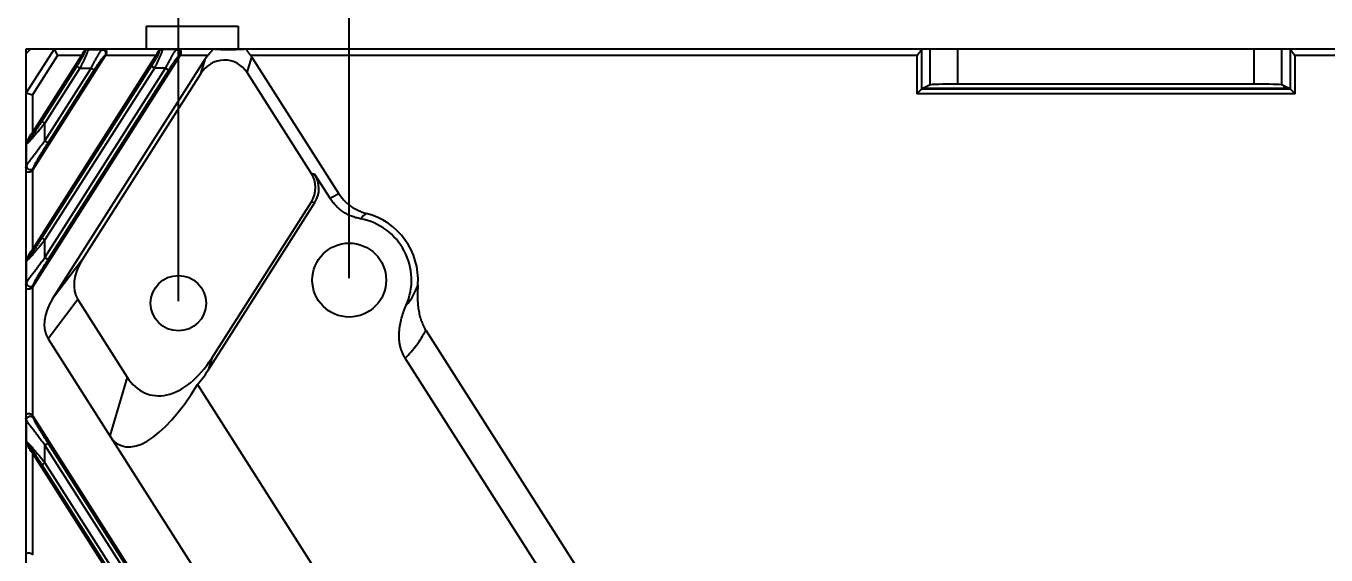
# Model space of a CAD drawing. Header units: millimetres. Extents: x 620 to 19791, y 2539 to 6969.
# Drawn here: x 2524.7 to 2665.5, y 3933.6 to 3990.9 of the extents above; entities that cross this region are included whole.
import ezdxf

# ---------------------------------------------------------------- set-up
doc = ezdxf.new("R2010")
doc.units = ezdxf.units.MM
doc.styles.get("Standard").update_dxf_attribs({"font": 'arial.ttf'})
doc.dimstyles.new('缩小5倍', dxfattribs={"dimtxt": 40, "dimasz": 20, "dimexe": 1, "dimexo": 0.2, "dimgap": 0, "dimtad": 1, "dimtoh": 1, "dimdec": 1, "dimzin": 9, "dimdsep": 46, "dimtxsty": 'Standard', "dimblk": '_FILLED', "dimcen": 0.2, "dimclrd": 256, "dimclre": 256, "dimclrt": 256, "dimadec": 1, "dimazin": 2, "dimtfac": 1, "dimtdec": 1, "dimtofl": 0, "dimtmove": 0, "dimatfit": 3, "dimldrblk": '_FILLED', "dimfxl": 1, "dimtolj": 1, "dimtzin": 0, "dimarcsym": 0})

# ---------------------------------------------------------------- blocks, each defined once
blk = doc.blocks.new('_FILLED')
at = {"color": 0, "linetype": 'ByBlock'}
blk.add_solid([(0, 0), (-1, 0.15), (-1, -0.15)], dxfattribs=at)
blk = doc.blocks.new('*D4')
at = {"lineweight": -2, "transparency": 16777216}
for p, q in [((2541.2, 3961.08), (2541.2, 4164.39)), ((3108.2, 3961.08), (3108.2, 4164.39)), ((2561.2, 4163.39), (3088.2, 4163.39))]:
    blk.add_line(p, q, dxfattribs=at)
at = {"layer": 'Defpoints', "color": 0, "transparency": 16777216}
for p in [(3108.2, 4163.39), (2541.2, 3960.88), (3108.2, 3960.88)]:
    blk.add_point(p, dxfattribs=at)
at = {"lineweight": -2, "transparency": 16777216, "xscale": 20, "yscale": 20, "zscale": 20, "rotation": 180}
blk.add_blockref('_FILLED', (2541.2, 4163.39), dxfattribs=at)
at = {"lineweight": -2, "transparency": 16777216, "xscale": 20, "yscale": 20, "zscale": 20}
blk.add_blockref('_FILLED', (3108.2, 4163.39), dxfattribs=at)
at = {"lineweight": 5, "transparency": 16777216, "insert": (2824.7, 4189.28), "char_height": 40, "attachment_point": 5}
blk.add_mtext('\\A1;567mm [1\'-10 3/8"]', dxfattribs=at)
blk = doc.blocks.new('*D6')
at = {"lineweight": -2, "transparency": 16777216}
for p, q in [((2559.7, 3963.58), (2559.7, 4079.18)), ((3089.7, 3963.58), (3089.7, 4079.18)), ((2579.7, 4078.18), (3069.7, 4078.18))]:
    blk.add_line(p, q, dxfattribs=at)
at = {"layer": 'Defpoints', "color": 0, "transparency": 16777216}
for p in [(3089.7, 4078.18), (2559.7, 3963.38), (3089.7, 3963.38)]:
    blk.add_point(p, dxfattribs=at)
at = {"lineweight": -2, "transparency": 16777216, "xscale": 20, "yscale": 20, "zscale": 20, "rotation": 180}
blk.add_blockref('_FILLED', (2559.7, 4078.18), dxfattribs=at)
at = {"lineweight": -2, "transparency": 16777216, "xscale": 20, "yscale": 20, "zscale": 20}
blk.add_blockref('_FILLED', (3089.7, 4078.18), dxfattribs=at)
at = {"lineweight": 5, "transparency": 16777216, "insert": (2824.7, 4104.07), "char_height": 40, "attachment_point": 5}
blk.add_mtext('\\A1;530mm [1\'-8 7/8"]', dxfattribs=at)

msp = doc.modelspace()

# ---------------------------------------------------------------- linework, layer by layer
at = {"color": 7, "linetype": 'Continuous'}
for p, q in [((2537.72888, 3990.87829), (2537.72888, 3988.37829)), ((2537.72888, 3990.87829), (2547.67888, 3990.87829)), ((2547.67888, 3990.87829), (2547.67888, 3988.37829)), ((2525.20388, 3988.37829), (2524.70388, 3987.87829)), ((2524.70388, 3988.37829), (2524.70388, 3651.37829)), ((3124.70388, 3988.37829), (2524.70388, 3988.37829)), ((2527.74723, 3988.36128), (2524.7209, 3983.63263)), ((2527.74723, 3988.36128), (2528.12101, 3987.67829)), ((2531.0277, 3988.21594), (2531.07215, 3988.13492)), ((2531.37586, 3988.37829), (2531.40822, 3988.3193)), ((2531.40822, 3988.3193), (2532.9319, 3988.3193)), ((2532.9319, 3988.3193), (2533.03943, 3988.37829)), ((2539.09039, 3988.21594), (2539.13484, 3988.13492)), ((2539.43854, 3988.37829), (2539.47091, 3988.3193)), ((2540.99459, 3988.3193), (2539.47091, 3988.3193)), ((2540.99459, 3988.3193), (2541.10212, 3988.37829)), ((2621.68028, 3988.34075), (2621.68028, 3984.04339)), ((2622.60702, 3984.50662), (2622.60702, 3988.37829)), ((2625.60291, 3984.58106), (2625.60291, 3988.37829)), ((2657.70799, 3984.58106), (2657.70799, 3988.37829)), ((2660.70388, 3984.50662), (2660.70388, 3988.37829)), ((2661.63062, 3984.04339), (2661.63062, 3988.34075)), ((2530.7113, 3987.67829), (2525.40388, 3979.34732)), ((2538.77398, 3987.67829), (2525.40388, 3966.69144)), ((2528.12101, 3987.67829), (2525.40388, 3983.43279)), ((2525.43843, 3975.307), (2533.31981, 3987.67829)), ((2525.43843, 3962.65112), (2541.3825, 3987.67829)), ((2527.56576, 3961.33746), (2544.15536, 3987.37792)), ((2530.7113, 3987.67829), (2528.12101, 3987.67829)), ((2533.26797, 3987.70672), (2533.37639, 3987.7662)), ((2538.77398, 3987.67829), (2533.31981, 3987.67829)), ((2541.33066, 3987.70672), (2541.43908, 3987.7662)), ((2544.37121, 3987.67829), (2541.3825, 3987.67829)), ((2543.62044, 3985.7241), (2544.15536, 3987.37792)), ((2548.64004, 3985.84565), (2549.17497, 3987.49947)), ((2621.18097, 3987.67829), (2549.05178, 3987.67829)), ((2549.17497, 3987.49947), (2558.58578, 3972.72744)), ((2621.18097, 3987.67829), (2621.18097, 3983.54408)), ((2662.12993, 3983.54408), (2662.12993, 3987.67829)), ((2696.18903, 3987.67829), (2662.12993, 3987.67829)), ((2530.20823, 3986.54101), (2526.41919, 3980.59342)), ((2538.27091, 3986.54101), (2526.41919, 3967.93754)), ((2530.5443, 3986.32691), (2526.75527, 3980.37932)), ((2526.75527, 3978.46327), (2531.76496, 3986.32691)), ((2538.60699, 3986.32691), (2526.75527, 3967.72343)), ((2526.75527, 3965.80739), (2539.82764, 3986.32691)), ((2527.09134, 3978.24917), (2532.10103, 3986.11281)), ((2527.09134, 3965.59328), (2540.16372, 3986.11281)), ((2530.5443, 3986.32691), (2530.20823, 3986.54101)), ((2530.5443, 3986.32691), (2531.76496, 3986.32691)), ((2543.62044, 3985.7241), (2530.78932, 3965.58328)), ((2531.76496, 3986.32691), (2532.10103, 3986.11281)), ((2538.60699, 3986.32691), (2538.27091, 3986.54101)), ((2539.82764, 3986.32691), (2538.60699, 3986.32691)), ((2539.82764, 3986.32691), (2540.16372, 3986.11281)), ((2555.58172, 3974.9494), (2548.64004, 3985.84565)), ((2621.68028, 3984.04339), (2621.18097, 3983.54408)), ((2622.60702, 3984.50662), (2621.68097, 3984.04391)), ((2661.62993, 3984.04391), (2621.68097, 3984.04391)), ((2661.4563, 3984.13067), (2621.8546, 3984.13067)), ((2657.70799, 3984.58106), (2625.60291, 3984.58106)), ((2661.62993, 3984.04391), (2660.70388, 3984.50662)), ((2662.12993, 3983.54408), (2661.63062, 3984.04339)), ((2524.7209, 3983.63263), (2525.40388, 3983.43279)), ((2525.40388, 3983.43279), (2525.40388, 3979.34732)), ((2662.12993, 3983.54408), (2621.18097, 3983.54408)), ((2526.75527, 3980.37932), (2526.41919, 3980.59342)), ((2526.75527, 3978.46327), (2526.75527, 3980.37932)), ((2524.71672, 3978.36094), (2524.82528, 3978.3293)), ((2526.75527, 3978.46327), (2527.09134, 3978.24917)), ((2524.76288, 3978.1152), (2524.70388, 3978.13239)), ((2524.76288, 3975.72351), (2524.76288, 3978.1152)), ((2524.70388, 3975.5211), (2524.76288, 3975.72351)), ((2525.40388, 3975.26008), (2525.40388, 3966.69144)), ((2525.43843, 3975.307), (2525.49743, 3975.5094)), ((2555.58172, 3974.9494), (2555.95635, 3974.86005)), ((2555.95635, 3974.86005), (2557.64742, 3972.2056)), ((2544.43917, 3953.64514), (2555.98348, 3971.76608)), ((2544.81623, 3954.91442), (2555.60885, 3971.85543)), ((2555.60885, 3971.85543), (2555.98348, 3971.76608)), ((2526.75527, 3967.72343), (2526.41919, 3967.93754)), ((2526.75527, 3965.80739), (2526.75527, 3967.72343)), ((2524.71672, 3965.70506), (2524.82528, 3965.67342)), ((2526.75527, 3965.80739), (2527.09134, 3965.59328)), ((2524.76288, 3965.45932), (2524.70388, 3965.47651)), ((2524.76288, 3963.06763), (2524.76288, 3965.45932)), ((2530.78932, 3965.58328), (2527.56576, 3961.33746)), ((2524.70388, 3962.86522), (2524.76288, 3963.06763)), ((2525.43843, 3962.65112), (2525.49743, 3962.85352)), ((2525.40388, 3962.6042), (2525.40388, 3948.72111)), ((2530.32169, 3961.25841), (2527.09813, 3957.01259)), ((2530.32169, 3961.25841), (2535.65688, 3952.88384)), ((2567.99077, 3957.96458), (2646.33998, 3834.98095)), ((2527.09813, 3957.01259), (2719.04746, 3655.71251)), ((2544.81623, 3954.91442), (2544.43917, 3953.64514)), ((2691.47126, 3757.62498), (2565.76731, 3954.94065)), ((2535.65688, 3952.88384), (2533.77155, 3946.53742)), ((2543.2755, 3952.09196), (2731.41596, 3656.77059)), ((2524.76288, 3948.25768), (2524.70388, 3948.46008)), ((2524.76288, 3945.86599), (2524.76288, 3948.25768)), ((2525.49743, 3948.47178), (2525.43843, 3948.67418)), ((2711.99518, 3655.83875), (2525.43843, 3948.67418)), ((2524.70388, 3945.84879), (2524.76288, 3945.86599)), ((2524.71672, 3945.62024), (2524.82528, 3945.65189)), ((2525.40388, 3944.63387), (2525.40388, 3933.64572)), ((2525.40388, 3944.63387), (2709.46709, 3655.71251)), ((2526.75527, 3945.51792), (2527.09134, 3945.73202)), ((2526.75527, 3943.60187), (2526.75527, 3945.51792)), ((2710.40906, 3657.23921), (2526.75527, 3945.51792)), ((2710.74513, 3657.45331), (2527.09134, 3945.73202)), ((2526.75527, 3943.60187), (2526.41919, 3943.38777)), ((2526.41919, 3943.38777), (2708.85233, 3657.0251)), ((2526.75527, 3943.60187), (2709.1884, 3657.23921))]:
    msp.add_line(p, q, dxfattribs=at)
for centre, radius in [((2559.70388, 3963.37829), 4), ((2541.20388, 3960.87829), 3)]:
    msp.add_circle(centre, radius, dxfattribs=at)
for centre, radius, start, end in [((2531.41003, 3987.91754), 0.40177, 90.2567621, 147.2432379), ((2539.47271, 3987.91754), 0.40177, 90.2567619, 147.2432381), ((2525.16444, 3978.1143), 0.40156, 147.6281994, 179.8718006), ((2565.4188, 3959.33587), 15.0341, 117.0328387, 121.1256747), ((2567.70608, 3963.47974), 9.41762, 130.8576771, 136.0435077), ((2559.70388, 3963.37829), 6.75, 336.1242761, 79.5632864), ((2559.70388, 3963.37829), 7.45531, 356.102959, 75.7007724), ((2525.16444, 3965.45842), 0.40156, 147.6281994, 179.8718006), ((2525.16444, 3945.86689), 0.40156, 180.1282066, 212.3717934)]:
    msp.add_arc(centre, radius, start, end, dxfattribs=at)
at = {"color": 4, "linetype": 'Continuous'}
msp.add_arc((2663.70388, 3977.50329), 7.25, 110.667993, 113.8907986, dxfattribs=at)
at = {"color": 7, "linetype": 'Continuous'}
for centre, major_axis, ratio, start_param, end_param in [((2527.26922, 3987.67829), (0.46776, 0.69455), 0.186347469, -0.096093079, 0.124846038), ((2530.63868, 3987.67829), (0.44888, 0.69922), 0.073623615, -1.523567087, -0.647745647), ((2538.70137, 3987.67829), (0.44888, 0.69922), 0.073623615, -1.523567087, -0.647745647), ((2547.59374, 3988.60979), (3.1798, 0.08678), 0.080958566, -2.446686564, -1.345204129), ((2621.69214, 3987.67829), (0, 0.7), 0.052407779, 0, 0.329000304), ((2661.61876, 3987.67829), (0, 0.7), 0.052407779, -0.329000304, 0), ((2533.39243, 3987.67829), (0.44888, 0.69922), 0.073623615, 1.492114679, 1.618025566), ((2541.45511, 3987.67829), (0.44888, 0.69922), 0.073623615, 1.492114679, 1.618025566), ((2546.11301, 3984.03185), (0.97745, 3.02196), 0.944552793, -0.662887906, 1.302148784), ((2546.64794, 3985.68567), (0.97745, 3.02196), 0.944552793, 1.184969423, 1.302148784), ((2546.64794, 3985.68567), (0.97745, 3.02196), 0.944552793, -0.662887906, -0.591952536), ((2621.68165, 3983.54408), (0, 0.5), 0.052407779, 0.026179939, 0.052359878), ((2625.60291, 3984.50251), (3, 0), 0.026185922, 1.570796327, 3.089232776), ((2657.70799, 3984.50251), (3, 0), 0.026185922, 0.052359878, 1.570796327), ((2661.62925, 3983.54408), (0, 0.5), 0.052407779, -0.052359878, -0.026179939), ((2525.40388, 3984.76371), (0.68746, 1.12912), 0.116833234, -3.331181391, -3.110242274), ((2525.40388, 3979.4613), (0.69809, 1.10419), 0.046752518, -3.023591494, -1.644611679), ((2525.10541, 3975.53157), (0.11727, 0.40235), 0.954439091, -2.00715004, -1.86718809), ((2552.84687, 3973.46181), (3.12709, -0.74586), 0.933181826, -0.312298772, 0.766802665), ((2553.2215, 3973.37245), (3.12709, -0.74586), 0.933181826, -0.312298772, 0.766802665), ((2525.40388, 3966.80542), (0.69809, 1.10419), 0.046752518, -3.023591494, -1.644611679), ((2533.47844, 3964.19954), (-2.65175, -3.49268), 0.684108278, -1.451017281, -0.247768111), ((2525.10541, 3962.87569), (0.11727, 0.40235), 0.954439091, -2.00715004, -1.86718809), ((2530.25488, 3959.95372), (2.65175, 3.49268), 0.684108278, -4.592609935, -3.389360764), ((2540.83485, 3960.54852), (-2.83511, -9.54355), 0.602665796, -0.481922046, 1.127853597), ((2540.45778, 3959.27924), (2.83511, 9.54355), 0.602665796, -2.228666889, -2.013739057), ((2540.77781, 3960.35652), (5.77661, 14.88958), 0.368013172, -3.405573556, -2.010725745), ((2525.10541, 3948.44962), (-0.11727, 0.40235), 0.954439091, -1.274404564, -1.134442614), ((2525.40388, 3944.51989), (-0.69809, 1.10419), 0.046752518, -1.496980974, -0.118001159), ((2525.10541, 3933.37423), (-0.11727, 0.40235), 0.954439091, -1.274404564, -1.134442614)]:
    msp.add_ellipse(centre, major_axis=major_axis, ratio=ratio, start_param=start_param, end_param=end_param, dxfattribs=at)
for points, knots in [([(2531.40822, 3988.3193), (2531.40891, 3988.31774), (2531.41, 3988.31414), (2531.41128, 3988.30528), (2531.41098, 3988.29115), (2531.40836, 3988.27082), (2531.40334, 3988.24591), (2531.39595, 3988.21651), (2531.38207, 3988.16842), (2531.35863, 3988.09808), (2531.32331, 3988.00233), (2531.27978, 3987.89217), (2531.22869, 3987.7691), (2531.17073, 3987.63469), (2531.10663, 3987.4905), (2531.03713, 3987.33806), (2530.96293, 3987.17884), (2530.85731, 3986.95654), (2530.71828, 3986.67148), (2530.60322, 3986.44252), (2530.5443, 3986.32691)], [0, 0, 0, 0, 0.002337269, 0.005141575, 0.012308951, 0.021692508, 0.033343503, 0.047262215, 0.063421536, 0.10224904, 0.14929803, 0.203900916, 0.265310689, 0.332743284, 0.405410169, 0.482538244, 0.563383208, 0.647242119, 0.821363215, 1, 1, 1, 1]), ([(2531.12994, 3988.37829), (2531.13082, 3988.37829), (2531.13243, 3988.37821), (2531.13459, 3988.37773), (2531.13626, 3988.37687), (2531.13779, 3988.37504), (2531.13769, 3988.37229), (2531.13672, 3988.36954), (2531.13482, 3988.36571), (2531.13105, 3988.36022), (2531.12517, 3988.3528), (2531.11784, 3988.34415), (2531.10939, 3988.3343), (2531.10005, 3988.32332), (2531.08632, 3988.30664), (2531.06835, 3988.28316), (2531.04712, 3988.25143), (2531.03401, 3988.22825), (2531.0277, 3988.21594)], [0, 0, 0, 0, 0.01299636, 0.023690892, 0.032498934, 0.040267476, 0.057606292, 0.069408794, 0.083767419, 0.120474768, 0.167471095, 0.223672532, 0.287908363, 0.359194373, 0.436597295, 0.607104171, 0.795682573, 1, 1, 1, 1]), ([(2531.76496, 3986.32691), (2531.82536, 3986.44542), (2531.94601, 3986.6788), (2532.12721, 3987.01936), (2532.27666, 3987.29176), (2532.39255, 3987.49729), (2532.47453, 3987.63978), (2532.55263, 3987.77247), (2532.62611, 3987.89402), (2532.69421, 3988.00307), (2532.75613, 3988.09827), (2532.80398, 3988.168), (2532.83877, 3988.21567), (2532.86152, 3988.24533), (2532.88214, 3988.27057), (2532.90053, 3988.29126), (2532.91662, 3988.30731), (2532.92703, 3988.31595), (2532.9319, 3988.3193)], [0, 0, 0, 0, 0.172457524, 0.340603553, 0.500132324, 0.575262546, 0.646514724, 0.713265639, 0.774868277, 0.830655737, 0.879951632, 0.922091713, 0.940282239, 0.956455608, 0.970551775, 0.98252184, 0.992335759, 1, 1, 1, 1]), ([(2532.9319, 3988.3193), (2532.96683, 3988.31882), (2533.03707, 3988.30836), (2533.13449, 3988.26556), (2533.21777, 3988.19866), (2533.281, 3988.11234), (2533.31983, 3988.01263), (2533.33151, 3987.90645), (2533.31526, 3987.80129), (2533.28634, 3987.73644), (2533.26797, 3987.70672)], [0, 0, 0, 0, 0.124308828, 0.249136796, 0.374434767, 0.5, 0.625565233, 0.750863204, 0.875691172, 1, 1, 1, 1]), ([(2533.37639, 3987.7662), (2533.38805, 3987.78413), (2533.40861, 3987.82143), (2533.43116, 3987.88031), (2533.4455, 3987.93994), (2533.45227, 3987.99854), (2533.4524, 3988.05474), (2533.44696, 3988.10754), (2533.43709, 3988.15628), (2533.42387, 3988.20058), (2533.40843, 3988.24022), (2533.39426, 3988.27007), (2533.38289, 3988.29159), (2533.37485, 3988.30606), (2533.36725, 3988.31928), (2533.36035, 3988.33125), (2533.35443, 3988.34193), (2533.34976, 3988.35128), (2533.347, 3988.35834), (2533.34591, 3988.36334), (2533.34561, 3988.36734), (2533.34641, 3988.3711), (2533.3486, 3988.37393), (2533.35086, 3988.37558), (2533.35369, 3988.37683), (2533.35849, 3988.37805), (2533.36244, 3988.37829), (2533.36521, 3988.37829)], [0, 0, 0, 0, 0.097064723, 0.192515017, 0.285324257, 0.374605797, 0.459615673, 0.539863924, 0.615058125, 0.684981942, 0.74939938, 0.807935421, 0.834791008, 0.859873347, 0.883022381, 0.904000802, 0.922558215, 0.938440494, 0.951423382, 0.956829338, 0.961578147, 0.969629597, 0.973476462, 0.977585278, 0.982189335, 0.987422883, 1, 1, 1, 1]), ([(2539.47091, 3988.3193), (2539.47159, 3988.31774), (2539.47268, 3988.31414), (2539.47396, 3988.30528), (2539.47367, 3988.29115), (2539.47104, 3988.27082), (2539.46603, 3988.24591), (2539.45864, 3988.21651), (2539.44475, 3988.16842), (2539.42131, 3988.09808), (2539.386, 3988.00233), (2539.34246, 3987.89217), (2539.29137, 3987.7691), (2539.23341, 3987.63468), (2539.16932, 3987.4905), (2539.09981, 3987.33806), (2539.02561, 3987.17884), (2538.91999, 3986.95654), (2538.78097, 3986.67148), (2538.66591, 3986.44252), (2538.60699, 3986.32691)], [0, 0, 0, 0, 0.002337272, 0.005141587, 0.01230898, 0.021692541, 0.033343542, 0.047262251, 0.063421573, 0.102249085, 0.149298088, 0.203900988, 0.265310766, 0.332743366, 0.405410251, 0.482538331, 0.563383312, 0.647242178, 0.821363144, 1, 1, 1, 1]), ([(2539.19263, 3988.37829), (2539.19351, 3988.37829), (2539.19511, 3988.37821), (2539.19728, 3988.37773), (2539.19894, 3988.37687), (2539.20047, 3988.37504), (2539.20038, 3988.37229), (2539.19941, 3988.36954), (2539.1975, 3988.36571), (2539.19374, 3988.36022), (2539.18785, 3988.3528), (2539.18053, 3988.34415), (2539.17207, 3988.3343), (2539.16273, 3988.32332), (2539.149, 3988.30664), (2539.13103, 3988.28316), (2539.1098, 3988.25144), (2539.0967, 3988.22825), (2539.09039, 3988.21594)], [0, 0, 0, 0, 0.012997246, 0.023693188, 0.032501506, 0.040268705, 0.057606785, 0.069406469, 0.083762588, 0.120472836, 0.16747026, 0.223668427, 0.287904177, 0.359192204, 0.436594084, 0.607103521, 0.79568344, 1, 1, 1, 1]), ([(2539.82764, 3986.32691), (2539.88804, 3986.44542), (2540.0087, 3986.6788), (2540.1899, 3987.01936), (2540.33935, 3987.29176), (2540.45524, 3987.49729), (2540.53722, 3987.63978), (2540.61531, 3987.77247), (2540.6888, 3987.89402), (2540.75689, 3988.00307), (2540.81882, 3988.09827), (2540.86667, 3988.168), (2540.90146, 3988.21567), (2540.92421, 3988.24533), (2540.94482, 3988.27057), (2540.96322, 3988.29126), (2540.97931, 3988.30731), (2540.98971, 3988.31595), (2540.99459, 3988.3193)], [0, 0, 0, 0, 0.17245749, 0.340603493, 0.500132242, 0.575262455, 0.646514626, 0.713265539, 0.774868178, 0.830655638, 0.879951536, 0.922091645, 0.940282191, 0.956455576, 0.970551758, 0.982521832, 0.992335757, 1, 1, 1, 1]), ([(2540.99459, 3988.3193), (2541.02952, 3988.31882), (2541.09975, 3988.30836), (2541.19718, 3988.26556), (2541.28045, 3988.19866), (2541.34368, 3988.11234), (2541.38251, 3988.01263), (2541.39419, 3987.90645), (2541.37794, 3987.80129), (2541.34902, 3987.73644), (2541.33066, 3987.70672)], [0, 0, 0, 0, 0.124308828, 0.249136796, 0.374434767, 0.5, 0.625565233, 0.750863204, 0.875691172, 1, 1, 1, 1]), ([(2541.43908, 3987.7662), (2541.45073, 3987.78413), (2541.4713, 3987.82143), (2541.49385, 3987.88031), (2541.50818, 3987.93994), (2541.51496, 3987.99854), (2541.51508, 3988.05474), (2541.50965, 3988.10754), (2541.49977, 3988.15628), (2541.48656, 3988.20058), (2541.47111, 3988.24022), (2541.45694, 3988.27007), (2541.44557, 3988.29159), (2541.43754, 3988.30606), (2541.42993, 3988.31928), (2541.42304, 3988.33125), (2541.41711, 3988.34193), (2541.41245, 3988.35128), (2541.40969, 3988.35834), (2541.4086, 3988.36334), (2541.40829, 3988.36734), (2541.40909, 3988.3711), (2541.41129, 3988.37393), (2541.41354, 3988.37558), (2541.41637, 3988.37683), (2541.42117, 3988.37805), (2541.42512, 3988.37829), (2541.4279, 3988.37829)], [0, 0, 0, 0, 0.097064723, 0.192515017, 0.285324257, 0.374605797, 0.459615673, 0.539863924, 0.615058125, 0.684981942, 0.74939938, 0.807935421, 0.834791008, 0.859873347, 0.883022381, 0.904000802, 0.922558215, 0.938440494, 0.951423382, 0.956829338, 0.961578147, 0.969629597, 0.973476462, 0.977585278, 0.982189335, 0.987422883, 1, 1, 1, 1]), ([(2544.91006, 3988.37829), (2544.91349, 3988.37829), (2544.91976, 3988.37781), (2544.92696, 3988.37507), (2544.93108, 3988.37159), (2544.93419, 3988.3673), (2544.93563, 3988.36173), (2544.93561, 3988.35564), (2544.93455, 3988.34808), (2544.93114, 3988.33732), (2544.9245, 3988.32318), (2544.91523, 3988.30724), (2544.90354, 3988.2897), (2544.88421, 3988.26326), (2544.8554, 3988.22766), (2544.81633, 3988.18253), (2544.7729, 3988.13423), (2544.72636, 3988.08335), (2544.67761, 3988.03028), (2544.62739, 3987.97532), (2544.55862, 3987.89913), (2544.47218, 3987.80073), (2544.40463, 3987.7197), (2544.37121, 3987.67829)], [0, 0, 0, 0, 0.011112347, 0.020255131, 0.024391319, 0.028472633, 0.037278864, 0.042421962, 0.048211836, 0.061978355, 0.078872953, 0.098855244, 0.121745434, 0.147283378, 0.205149892, 0.270311953, 0.341022262, 0.415964283, 0.494162295, 0.574906483, 0.657632885, 0.827280546, 1, 1, 1, 1]), ([(2549.05178, 3987.67829), (2549.02126, 3987.71935), (2548.97531, 3987.7804), (2548.91401, 3987.86102), (2548.8689, 3987.92024), (2548.82491, 3987.97823), (2548.78264, 3988.03471), (2548.74281, 3988.08937), (2548.70637, 3988.14173), (2548.67454, 3988.19117), (2548.65224, 3988.23064), (2548.63838, 3988.26025), (2548.63059, 3988.28024), (2548.62519, 3988.29872), (2548.62236, 3988.31556), (2548.62224, 3988.33064), (2548.62493, 3988.34387), (2548.63053, 3988.35507), (2548.63887, 3988.36403), (2548.64959, 3988.37069), (2548.66235, 3988.37523), (2548.67691, 3988.3778), (2548.68721, 3988.37829), (2548.69259, 3988.37829)], [0, 0, 0, 0, 0.174069915, 0.260019382, 0.344626991, 0.427385875, 0.507673695, 0.584702763, 0.657484832, 0.724708264, 0.784753602, 0.811543345, 0.835901812, 0.857707445, 0.876949816, 0.893816121, 0.908746241, 0.922466448, 0.935880197, 0.949852743, 0.965005697, 0.981681835, 1, 1, 1, 1]), ([(2621.18097, 3987.67829), (2621.20833, 3987.71067), (2621.26274, 3987.77505), (2621.34324, 3987.87086), (2621.42104, 3987.96464), (2621.49431, 3988.05499), (2621.55109, 3988.12772), (2621.59197, 3988.18296), (2621.61868, 3988.22091), (2621.64164, 3988.25599), (2621.6577, 3988.28344), (2621.66782, 3988.30363), (2621.67362, 3988.317), (2621.67786, 3988.3292), (2621.67972, 3988.33705), (2621.68028, 3988.34075)], [0, 0, 0, 0, 0.152678096, 0.303618916, 0.450742786, 0.591560569, 0.722626486, 0.783051622, 0.839064039, 0.88973833, 0.934060337, 0.953523468, 0.971039484, 0.986536586, 1, 1, 1, 1]), ([(2661.63062, 3988.34075), (2661.63118, 3988.33706), (2661.63304, 3988.32921), (2661.63728, 3988.31701), (2661.64308, 3988.30363), (2661.6532, 3988.28345), (2661.66926, 3988.256), (2661.69222, 3988.22092), (2661.71893, 3988.18297), (2661.7598, 3988.12773), (2661.81659, 3988.055), (2661.88986, 3987.96464), (2661.96765, 3987.87086), (2662.04816, 3987.77505), (2662.10257, 3987.71067), (2662.12993, 3987.67829)], [0, 0, 0, 0, 0.013462668, 0.028957857, 0.046471397, 0.065931927, 0.11024824, 0.160922154, 0.216932703, 0.277360522, 0.408428567, 0.54924833, 0.696374455, 0.847320001, 1, 1, 1, 1]), ([(2531.07215, 3988.13492), (2531.07365, 3988.13219), (2531.07479, 3988.12703), (2531.07509, 3988.1196), (2531.07452, 3988.10954), (2531.07194, 3988.09453), (2531.06656, 3988.07374), (2531.05869, 3988.04919), (2531.04835, 3988.021), (2531.03561, 3987.98929), (2531.01451, 3987.94023), (2530.98248, 3987.87144), (2530.93748, 3987.78097), (2530.8851, 3987.68061), (2530.82619, 3987.57181), (2530.76156, 3987.45593), (2530.66694, 3987.29042), (2530.53954, 3987.07461), (2530.37783, 3986.80965), (2530.26554, 3986.63098), (2530.20823, 3986.54101)], [0, 0, 0, 0, 0.005131475, 0.008428413, 0.012271412, 0.021683696, 0.033464172, 0.047621959, 0.064123606, 0.082905175, 0.103889376, 0.152076074, 0.20784559, 0.270291647, 0.338504198, 0.411610839, 0.488796197, 0.652472577, 0.824322875, 1, 1, 1, 1]), ([(2532.10103, 3986.11281), (2532.16047, 3986.20611), (2532.27926, 3986.38996), (2532.45768, 3986.65842), (2532.60506, 3986.87359), (2532.71982, 3987.03672), (2532.8016, 3987.15069), (2532.87991, 3987.25744), (2532.95405, 3987.35587), (2533.0232, 3987.44482), (2533.0865, 3987.52305), (2533.1356, 3987.58061), (2533.17142, 3987.62014), (2533.195, 3987.64492), (2533.2164, 3987.66604), (2533.23553, 3987.68339), (2533.25227, 3987.69684), (2533.26299, 3987.70398), (2533.26797, 3987.70672)], [0, 0, 0, 0, 0.167599716, 0.331583324, 0.488294673, 0.562691922, 0.633726214, 0.700797794, 0.763256496, 0.820398596, 0.871471193, 0.915691829, 0.934989011, 0.952284163, 0.967493292, 0.980544142, 0.991384243, 1, 1, 1, 1]), ([(2539.13484, 3988.13492), (2539.13634, 3988.13219), (2539.13747, 3988.12703), (2539.13778, 3988.1196), (2539.1372, 3988.10954), (2539.13463, 3988.09453), (2539.12925, 3988.07374), (2539.12137, 3988.04919), (2539.11104, 3988.021), (2539.0983, 3987.98929), (2539.0772, 3987.94023), (2539.04517, 3987.87144), (2539.00017, 3987.78097), (2538.94779, 3987.68061), (2538.88887, 3987.5718), (2538.82425, 3987.45593), (2538.72963, 3987.29042), (2538.60223, 3987.07461), (2538.44051, 3986.80965), (2538.32823, 3986.63098), (2538.27091, 3986.54101)], [0, 0, 0, 0, 0.005131488, 0.008428438, 0.012271444, 0.021683729, 0.033464213, 0.047621996, 0.064123646, 0.082905217, 0.103889424, 0.152076136, 0.207845665, 0.270291726, 0.338504281, 0.411610922, 0.488796287, 0.65247263, 0.824322812, 1, 1, 1, 1]), ([(2540.16372, 3986.11281), (2540.22316, 3986.20611), (2540.34195, 3986.38996), (2540.52036, 3986.65842), (2540.66775, 3986.87359), (2540.78251, 3987.03672), (2540.86428, 3987.15069), (2540.9426, 3987.25744), (2541.01673, 3987.35587), (2541.08588, 3987.44482), (2541.14918, 3987.52305), (2541.19828, 3987.58061), (2541.23411, 3987.62014), (2541.25768, 3987.64492), (2541.27909, 3987.66604), (2541.29822, 3987.68339), (2541.31495, 3987.69684), (2541.32567, 3987.70398), (2541.33066, 3987.70672)], [0, 0, 0, 0, 0.167599685, 0.331583267, 0.488294594, 0.562691833, 0.633726118, 0.700797696, 0.763256396, 0.820398493, 0.871471092, 0.915691753, 0.934988957, 0.952284127, 0.967493272, 0.980544133, 0.991384241, 1, 1, 1, 1]), ([(2526.75527, 3980.37932), (2526.65533, 3980.25382), (2526.50501, 3980.06651), (2526.30367, 3979.81869), (2526.15334, 3979.63524), (2526.00385, 3979.45451), (2525.85575, 3979.27726), (2525.70974, 3979.10446), (2525.5667, 3978.93736), (2525.42778, 3978.77751), (2525.29452, 3978.62699), (2525.18747, 3978.50889), (2525.10611, 3978.42132), (2525.04952, 3978.3616), (2524.99635, 3978.30682), (2524.94713, 3978.25763), (2524.90243, 3978.2147), (2524.86286, 3978.17873), (2524.83306, 3978.15371), (2524.8121, 3978.13789), (2524.79899, 3978.1289), (2524.78757, 3978.12206), (2524.77783, 3978.11742), (2524.76981, 3978.11493), (2524.76488, 3978.11473), (2524.76288, 3978.1152)], [0, 0, 0, 0, 0.159124138, 0.238221505, 0.316724796, 0.394378712, 0.470876079, 0.545832589, 0.618768966, 0.689063658, 0.755894755, 0.818172302, 0.847168276, 0.874455214, 0.899784756, 0.922887932, 0.943474412, 0.961249354, 0.975932968, 0.982040721, 0.987296812, 0.99169276, 0.995234243, 0.997964208, 1, 1, 1, 1]), ([(2526.41919, 3980.59342), (2526.34307, 3980.47392), (2526.22843, 3980.2953), (2526.07462, 3980.05841), (2525.95935, 3979.88234), (2525.84425, 3979.70807), (2525.72961, 3979.53613), (2525.61579, 3979.36722), (2525.50326, 3979.20223), (2525.3927, 3979.04237), (2525.28503, 3978.88936), (2525.19732, 3978.76737), (2525.12954, 3978.6752), (2525.08148, 3978.611), (2525.03566, 3978.55112), (2524.99259, 3978.49635), (2524.95285, 3978.44763), (2524.92187, 3978.41148), (2524.89916, 3978.3865), (2524.88418, 3978.37081), (2524.87059, 3978.35745), (2524.85848, 3978.34653), (2524.84793, 3978.33817), (2524.84001, 3978.33303), (2524.83444, 3978.33042), (2524.83024, 3978.32904), (2524.82705, 3978.32879), (2524.82528, 3978.3293)], [0, 0, 0, 0, 0.153078989, 0.229316402, 0.305162837, 0.380449082, 0.454963274, 0.528434408, 0.600517152, 0.67073661, 0.7384328, 0.802662008, 0.833066639, 0.862041098, 0.889305642, 0.914530672, 0.937320153, 0.957231703, 0.965959526, 0.973790508, 0.980668961, 0.986546725, 0.99139355, 0.99519861, 0.996722697, 0.998012054, 1, 1, 1, 1]), ([(2524.71672, 3978.36094), (2524.71575, 3978.36023), (2524.71394, 3978.35898), (2524.71134, 3978.35751), (2524.70911, 3978.35664), (2524.70719, 3978.35639), (2524.70558, 3978.35695), (2524.70452, 3978.35832), (2524.70397, 3978.36024), (2524.70388, 3978.3617), (2524.70388, 3978.36251)], [0, 0, 0, 0, 0.198736077, 0.362218424, 0.491763068, 0.591920304, 0.674676046, 0.760174499, 0.865708965, 1, 1, 1, 1]), ([(2524.76288, 3975.72351), (2524.76485, 3975.72891), (2524.76948, 3975.74044), (2524.78118, 3975.76626), (2524.80025, 3975.80337), (2524.82819, 3975.85307), (2524.86184, 3975.90941), (2524.90059, 3975.97159), (2524.96039, 3976.06448), (2525.04447, 3976.1902), (2525.15502, 3976.35019), (2525.27578, 3976.52074), (2525.40468, 3976.69937), (2525.54017, 3976.88423), (2525.68102, 3977.07388), (2525.87634, 3977.33386), (2526.12831, 3977.66402), (2526.43831, 3978.06307), (2526.64891, 3978.32971), (2526.75527, 3978.46327)], [0, 0, 0, 0, 0.00509038, 0.010986224, 0.025068994, 0.041977638, 0.061421751, 0.083115599, 0.106790007, 0.159148046, 0.216896328, 0.278821177, 0.344009096, 0.411766588, 0.481567469, 0.552990809, 0.699422641, 0.848968313, 1, 1, 1, 1]), ([(2525.49743, 3975.5094), (2525.49917, 3975.5154), (2525.50333, 3975.52821), (2525.51391, 3975.55695), (2525.53117, 3975.59819), (2525.5563, 3975.65317), (2525.5862, 3975.71485), (2525.62015, 3975.7821), (2525.67143, 3975.88061), (2525.74223, 3976.01185), (2525.83395, 3976.1767), (2525.93246, 3976.34973), (2526.03623, 3976.52875), (2526.14417, 3976.71224), (2526.25548, 3976.8991), (2526.40848, 3977.15312), (2526.60477, 3977.47417), (2526.84556, 3977.86131), (2527.00891, 3978.11978), (2527.09134, 3978.24917)], [0, 0, 0, 0, 0.005900926, 0.012734719, 0.028952042, 0.048162013, 0.0699009, 0.093759975, 0.119398413, 0.174921628, 0.23476644, 0.297787294, 0.363197518, 0.430435209, 0.499096367, 0.568873655, 0.710856834, 0.854932143, 1, 1, 1, 1]), ([(2524.76288, 3975.72351), (2524.76341, 3975.70313), (2524.76788, 3975.66226), (2524.78454, 3975.60275), (2524.81075, 3975.5463), (2524.84582, 3975.49436), (2524.88886, 3975.44824), (2524.93878, 3975.40909), (2524.99432, 3975.37789), (2525.05407, 3975.35543), (2525.11653, 3975.34227), (2525.18013, 3975.33874), (2525.24327, 3975.34494), (2525.30435, 3975.36071), (2525.36184, 3975.38567), (2525.41427, 3975.4192), (2525.4603, 3975.46044), (2525.48603, 3975.49251), (2525.49743, 3975.5094)], [0, 0, 0, 0, 0.061113609, 0.122613989, 0.184534583, 0.246921535, 0.30974357, 0.372936566, 0.436397945, 0.500000005, 0.563602066, 0.627063443, 0.690256439, 0.753078472, 0.815465422, 0.877386015, 0.938886393, 1, 1, 1, 1]), ([(2524.70388, 3975.09097), (2524.70388, 3975.0955), (2524.70428, 3975.10387), (2524.70655, 3975.1152), (2524.71077, 3975.12415), (2524.7174, 3975.13025), (2524.72606, 3975.13307), (2524.73619, 3975.13314), (2524.74785, 3975.13132), (2524.76114, 3975.12805), (2524.77608, 3975.12371), (2524.79915, 3975.11667), (2524.82432, 3975.10928), (2524.85166, 3975.10235), (2524.88275, 3975.09548), (2524.92516, 3975.08851), (2524.98013, 3975.08417), (2525.03972, 3975.08505), (2525.10283, 3975.09251), (2525.16794, 3975.10774), (2525.23309, 3975.1317), (2525.29598, 3975.16493), (2525.35417, 3975.20746), (2525.38831, 3975.24168), (2525.40388, 3975.26008)], [0, 0, 0, 0, 0.017324861, 0.031913199, 0.043943465, 0.054511361, 0.065352636, 0.077925718, 0.092893136, 0.110359205, 0.130226464, 0.152323661, 0.202560737, 0.230461123, 0.260086688, 0.324234484, 0.394540864, 0.470542666, 0.551624019, 0.636958864, 0.725517965, 0.81616994, 0.907908416, 1, 1, 1, 1]), ([(2558.58578, 3972.72744), (2558.66928, 3972.59638), (2558.84906, 3972.34213), (2559.15403, 3971.98859), (2559.49144, 3971.66581), (2559.85801, 3971.37659), (2560.25022, 3971.12326), (2560.66442, 3970.90774), (2561.09676, 3970.73155), (2561.39464, 3970.64101), (2561.54524, 3970.60263)], [0, 0, 0, 0, 0.124998537, 0.249996835, 0.374996039, 0.499995768, 0.624995996, 0.749996512, 0.874998375, 1, 1, 1, 1]), ([(2560.92664, 3970.01662), (2560.7605, 3970.04722), (2560.43102, 3970.12493), (2559.95108, 3970.29024), (2559.49021, 3970.50317), (2559.05346, 3970.76198), (2558.64563, 3971.06435), (2558.27132, 3971.40737), (2557.93483, 3971.7875), (2557.73818, 3972.06313), (2557.64742, 3972.2056)], [0, 0, 0, 0, 0.125003393, 0.250004023, 0.375005323, 0.500005393, 0.62500473, 0.750003982, 0.875000892, 1, 1, 1, 1]), ([(2526.75527, 3967.72343), (2526.65533, 3967.59794), (2526.50501, 3967.41063), (2526.30367, 3967.16281), (2526.15334, 3966.97936), (2526.00385, 3966.79863), (2525.85575, 3966.62138), (2525.70974, 3966.44858), (2525.5667, 3966.28148), (2525.42778, 3966.12163), (2525.29452, 3965.97111), (2525.18747, 3965.85301), (2525.10611, 3965.76544), (2525.04952, 3965.70572), (2524.99635, 3965.65094), (2524.94713, 3965.60175), (2524.90243, 3965.55882), (2524.86286, 3965.52285), (2524.83306, 3965.49783), (2524.8121, 3965.48201), (2524.79899, 3965.47302), (2524.78757, 3965.46618), (2524.77783, 3965.46153), (2524.76981, 3965.45904), (2524.76488, 3965.45885), (2524.76288, 3965.45932)], [0, 0, 0, 0, 0.159124138, 0.238221505, 0.316724796, 0.394378712, 0.470876079, 0.545832589, 0.618768966, 0.689063658, 0.755894755, 0.818172302, 0.847168276, 0.874455214, 0.899784756, 0.922887932, 0.943474412, 0.961249354, 0.975932968, 0.982040721, 0.987296812, 0.99169276, 0.995234243, 0.997964208, 1, 1, 1, 1]), ([(2526.41919, 3967.93754), (2526.34307, 3967.81804), (2526.22843, 3967.63942), (2526.07462, 3967.40253), (2525.95935, 3967.22646), (2525.84425, 3967.05219), (2525.72961, 3966.88025), (2525.61579, 3966.71134), (2525.50326, 3966.54635), (2525.3927, 3966.38649), (2525.28503, 3966.23348), (2525.19732, 3966.11149), (2525.12954, 3966.01932), (2525.08148, 3965.95512), (2525.03566, 3965.89524), (2524.99259, 3965.84047), (2524.95285, 3965.79175), (2524.92187, 3965.7556), (2524.89916, 3965.73062), (2524.88418, 3965.71493), (2524.87059, 3965.70156), (2524.85848, 3965.69065), (2524.84793, 3965.68229), (2524.84001, 3965.67715), (2524.83444, 3965.67454), (2524.83024, 3965.67316), (2524.82705, 3965.6729), (2524.82528, 3965.67342)], [0, 0, 0, 0, 0.153078989, 0.229316402, 0.305162837, 0.380449082, 0.454963274, 0.528434408, 0.600517152, 0.67073661, 0.7384328, 0.802662008, 0.833066639, 0.862041098, 0.889305642, 0.914530672, 0.937320153, 0.957231703, 0.965959526, 0.973790508, 0.980668961, 0.986546725, 0.99139355, 0.99519861, 0.996722697, 0.998012054, 1, 1, 1, 1]), ([(2524.71672, 3965.70506), (2524.71575, 3965.70435), (2524.71394, 3965.7031), (2524.71134, 3965.70163), (2524.70911, 3965.70076), (2524.70719, 3965.70051), (2524.70558, 3965.70107), (2524.70452, 3965.70244), (2524.70397, 3965.70436), (2524.70388, 3965.70581), (2524.70388, 3965.70663)], [0, 0, 0, 0, 0.198730362, 0.362205671, 0.49174959, 0.591912438, 0.674664023, 0.760161758, 0.865703964, 1, 1, 1, 1]), ([(2524.76288, 3963.06763), (2524.76485, 3963.07303), (2524.76948, 3963.08456), (2524.78118, 3963.11038), (2524.80025, 3963.14749), (2524.82819, 3963.19719), (2524.86184, 3963.25353), (2524.90059, 3963.31571), (2524.96039, 3963.4086), (2525.04447, 3963.53431), (2525.15502, 3963.6943), (2525.27578, 3963.86486), (2525.40468, 3964.04349), (2525.54017, 3964.22835), (2525.68102, 3964.418), (2525.87634, 3964.67797), (2526.12831, 3965.00814), (2526.43831, 3965.40719), (2526.64891, 3965.67383), (2526.75527, 3965.80739)], [0, 0, 0, 0, 0.00509038, 0.010986224, 0.025068994, 0.041977638, 0.061421751, 0.083115599, 0.106790007, 0.159148046, 0.216896328, 0.278821177, 0.344009096, 0.411766588, 0.481567469, 0.552990809, 0.699422641, 0.848968313, 1, 1, 1, 1]), ([(2525.49743, 3962.85352), (2525.49917, 3962.85951), (2525.50333, 3962.87233), (2525.51391, 3962.90106), (2525.53117, 3962.94231), (2525.5563, 3962.99729), (2525.5862, 3963.05897), (2525.62015, 3963.12622), (2525.67143, 3963.22473), (2525.74223, 3963.35597), (2525.83395, 3963.52082), (2525.93246, 3963.69384), (2526.03623, 3963.87286), (2526.14417, 3964.05635), (2526.25548, 3964.24321), (2526.40848, 3964.49724), (2526.60477, 3964.81829), (2526.84556, 3965.20543), (2527.00891, 3965.4639), (2527.09134, 3965.59328)], [0, 0, 0, 0, 0.005900926, 0.012734719, 0.028952042, 0.048162013, 0.0699009, 0.093759975, 0.119398413, 0.174921628, 0.23476644, 0.297787294, 0.363197518, 0.430435209, 0.499096367, 0.568873655, 0.710856834, 0.854932143, 1, 1, 1, 1]), ([(2524.76288, 3963.06763), (2524.76341, 3963.04725), (2524.76788, 3963.00638), (2524.78454, 3962.94687), (2524.81075, 3962.89042), (2524.84582, 3962.83848), (2524.88886, 3962.79236), (2524.93878, 3962.75321), (2524.99432, 3962.72201), (2525.05407, 3962.69955), (2525.11653, 3962.68639), (2525.18013, 3962.68286), (2525.24327, 3962.68906), (2525.30435, 3962.70483), (2525.36184, 3962.72979), (2525.41427, 3962.76332), (2525.4603, 3962.80456), (2525.48603, 3962.83662), (2525.49743, 3962.85352)], [0, 0, 0, 0, 0.061113609, 0.122613989, 0.184534583, 0.246921535, 0.30974357, 0.372936566, 0.436397945, 0.500000005, 0.563602066, 0.627063443, 0.690256439, 0.753078472, 0.815465422, 0.877386015, 0.938886393, 1, 1, 1, 1]), ([(2565.87625, 3960.6462), (2566.00973, 3960.79461), (2566.26747, 3961.11163), (2566.61192, 3961.63661), (2566.91351, 3962.22512), (2567.07299, 3962.64921), (2567.14195, 3962.87159)], [0, 0, 0, 0, 0.232196296, 0.474372419, 0.729146097, 1, 1, 1, 1]), ([(2567.14195, 3962.8716), (2567.11328, 3962.45071), (2567.08783, 3961.81752), (2567.11664, 3960.97381), (2567.17717, 3960.34333), (2567.28479, 3959.71897), (2567.44831, 3959.10658), (2567.67653, 3958.51504), (2567.87747, 3958.14241), (2567.99078, 3957.96456)], [0, 0, 0, 0, 0.249997203, 0.375017619, 0.500036367, 0.625048819, 0.750051112, 0.875034965, 1, 1, 1, 1]), ([(2524.70388, 3962.43509), (2524.70388, 3962.43962), (2524.70428, 3962.44798), (2524.70655, 3962.45932), (2524.71077, 3962.46827), (2524.7174, 3962.47437), (2524.72606, 3962.47719), (2524.73619, 3962.47726), (2524.74785, 3962.47544), (2524.76114, 3962.47217), (2524.77608, 3962.46783), (2524.79915, 3962.46079), (2524.82432, 3962.4534), (2524.85166, 3962.44646), (2524.88275, 3962.4396), (2524.92516, 3962.43263), (2524.98013, 3962.42829), (2525.03972, 3962.42917), (2525.10283, 3962.43663), (2525.16794, 3962.45186), (2525.23309, 3962.47582), (2525.29598, 3962.50905), (2525.35417, 3962.55157), (2525.38831, 3962.5858), (2525.40388, 3962.6042)], [0, 0, 0, 0, 0.017324861, 0.031913199, 0.043943465, 0.054511361, 0.065352636, 0.077925718, 0.092893136, 0.110359205, 0.130226464, 0.152323661, 0.202560737, 0.230461123, 0.260086688, 0.324234484, 0.394540864, 0.470542666, 0.551624019, 0.636958864, 0.725517965, 0.81616994, 0.907908416, 1, 1, 1, 1]), ([(2565.76731, 3954.94065), (2565.70082, 3955.04502), (2565.5779, 3955.26036), (2565.42472, 3955.5991), (2565.30258, 3955.95022), (2565.2107, 3956.31038), (2565.14783, 3956.67668), (2565.1005, 3957.16972), (2565.10517, 3957.79018), (2565.19783, 3958.52807), (2565.3635, 3959.25285), (2565.59037, 3959.96057), (2565.77608, 3960.41989), (2565.87625, 3960.6462)], [0, 0, 0, 0, 0.062504071, 0.125013721, 0.187521072, 0.250031918, 0.312543058, 0.375053846, 0.500015643, 0.624996358, 0.749988999, 0.874994016, 1, 1, 1, 1]), ([(2565.76731, 3954.94065), (2565.98856, 3955.15297), (2566.41636, 3955.5993), (2567.004, 3956.32622), (2567.53647, 3957.11473), (2567.84688, 3957.67506), (2567.99077, 3957.96458)], [0, 0, 0, 0, 0.24395929, 0.491185348, 0.742788752, 1, 1, 1, 1]), ([(2525.40388, 3948.72111), (2525.38831, 3948.7395), (2525.35417, 3948.77373), (2525.29598, 3948.81626), (2525.23309, 3948.84949), (2525.16794, 3948.87345), (2525.10283, 3948.88868), (2525.03972, 3948.89614), (2524.98013, 3948.89702), (2524.92516, 3948.89268), (2524.88275, 3948.88571), (2524.85166, 3948.87884), (2524.82432, 3948.8719), (2524.79915, 3948.86451), (2524.77608, 3948.85748), (2524.76114, 3948.85313), (2524.74785, 3948.84986), (2524.73619, 3948.84804), (2524.72606, 3948.84812), (2524.7174, 3948.85094), (2524.71077, 3948.85704), (2524.70655, 3948.86599), (2524.70428, 3948.87732), (2524.70388, 3948.88569), (2524.70388, 3948.89022)], [0, 0, 0, 0, 0.092091584, 0.18383006, 0.274482035, 0.363041136, 0.448375981, 0.529457334, 0.605459136, 0.675765516, 0.739913312, 0.769538877, 0.797439263, 0.847676339, 0.869773536, 0.889640795, 0.907106864, 0.922074282, 0.934647364, 0.945488639, 0.956056535, 0.968086801, 0.982675139, 1, 1, 1, 1]), ([(2524.76288, 3948.25768), (2524.76341, 3948.27805), (2524.76788, 3948.31892), (2524.78454, 3948.37844), (2524.81075, 3948.43488), (2524.84582, 3948.48682), (2524.88886, 3948.53295), (2524.93878, 3948.5721), (2524.99432, 3948.60329), (2525.05407, 3948.62575), (2525.11653, 3948.63891), (2525.18013, 3948.64244), (2525.24327, 3948.63625), (2525.30435, 3948.62047), (2525.36184, 3948.59551), (2525.41427, 3948.56199), (2525.4603, 3948.52074), (2525.48603, 3948.48868), (2525.49743, 3948.47178)], [0, 0, 0, 0, 0.061113458, 0.12261373, 0.184534261, 0.2469212, 0.30974327, 0.37293634, 0.436397821, 0.5, 0.563602179, 0.62706366, 0.69025673, 0.7530788, 0.815465739, 0.87738627, 0.938886542, 1, 1, 1, 1]), ([(2526.75527, 3945.51792), (2526.64891, 3945.65148), (2526.4383, 3945.91813), (2526.1283, 3946.31719), (2525.87633, 3946.64735), (2525.68101, 3946.90732), (2525.54016, 3947.09697), (2525.40468, 3947.28182), (2525.27578, 3947.46045), (2525.15503, 3947.63099), (2525.04448, 3947.79098), (2524.9604, 3947.91669), (2524.9006, 3948.00958), (2524.86185, 3948.07176), (2524.8282, 3948.12811), (2524.80025, 3948.17781), (2524.78118, 3948.21492), (2524.76948, 3948.24074), (2524.76485, 3948.25227), (2524.76288, 3948.25768)], [0, 0, 0, 0, 0.151037074, 0.300586009, 0.447016423, 0.518438802, 0.588236995, 0.655992416, 0.721177772, 0.783100586, 0.840847843, 0.893204992, 0.916878801, 0.938573395, 0.958017937, 0.974928192, 0.989012838, 0.994909412, 1, 1, 1, 1]), ([(2527.09134, 3945.73202), (2527.00891, 3945.86141), (2526.84555, 3946.11989), (2526.60476, 3946.50703), (2526.40847, 3946.82808), (2526.25547, 3947.0821), (2526.14416, 3947.26896), (2526.03623, 3947.45244), (2525.93246, 3947.63146), (2525.83396, 3947.80448), (2525.74224, 3947.96932), (2525.67143, 3948.10056), (2525.62015, 3948.19907), (2525.5862, 3948.26632), (2525.55631, 3948.328), (2525.53117, 3948.38299), (2525.51391, 3948.42423), (2525.50334, 3948.45297), (2525.49917, 3948.46579), (2525.49743, 3948.47178)], [0, 0, 0, 0, 0.145071419, 0.289149319, 0.431131403, 0.500907905, 0.569566999, 0.636803189, 0.702211068, 0.765230321, 0.825074156, 0.880596389, 0.906233317, 0.930093612, 0.951832194, 0.971044404, 0.987263898, 0.994098678, 1, 1, 1, 1]), ([(2524.70388, 3945.61868), (2524.70388, 3945.61949), (2524.70397, 3945.62095), (2524.70452, 3945.62287), (2524.70558, 3945.62423), (2524.70719, 3945.6248), (2524.70911, 3945.62454), (2524.71134, 3945.62367), (2524.71394, 3945.6222), (2524.71575, 3945.62095), (2524.71672, 3945.62024)], [0, 0, 0, 0, 0.134296037, 0.239838245, 0.32533598, 0.408087563, 0.508250413, 0.637794332, 0.801269639, 1, 1, 1, 1]), ([(2524.76288, 3945.86599), (2524.76487, 3945.86645), (2524.76981, 3945.86626), (2524.77783, 3945.86377), (2524.78756, 3945.85913), (2524.79898, 3945.85229), (2524.81209, 3945.8433), (2524.83305, 3945.82748), (2524.86284, 3945.80247), (2524.90242, 3945.7665), (2524.94712, 3945.72357), (2524.99633, 3945.67438), (2525.0495, 3945.6196), (2525.1061, 3945.55988), (2525.18746, 3945.47231), (2525.29451, 3945.3542), (2525.42777, 3945.20369), (2525.56669, 3945.04384), (2525.70974, 3944.87672), (2525.85575, 3944.70393), (2526.00384, 3944.52668), (2526.15333, 3944.34595), (2526.30366, 3944.16251), (2526.50501, 3943.91468), (2526.65533, 3943.72737), (2526.75527, 3943.60187)], [0, 0, 0, 0, 0.002035539, 0.004765054, 0.008306015, 0.012701076, 0.017956175, 0.024063263, 0.03874547, 0.05651958, 0.07710574, 0.100208368, 0.125538478, 0.152824579, 0.181822412, 0.244101604, 0.310932732, 0.381226985, 0.45416706, 0.52912415, 0.605618642, 0.68327128, 0.761769829, 0.840872009, 1, 1, 1, 1]), ([(2524.82528, 3945.65189), (2524.82705, 3945.6524), (2524.83024, 3945.65214), (2524.83444, 3945.65076), (2524.84001, 3945.64816), (2524.84793, 3945.64302), (2524.85847, 3945.63466), (2524.87058, 3945.62375), (2524.88417, 3945.61039), (2524.89915, 3945.59469), (2524.92186, 3945.56972), (2524.95284, 3945.53357), (2524.99258, 3945.48484), (2525.03566, 3945.43008), (2525.08148, 3945.37019), (2525.12954, 3945.30599), (2525.19732, 3945.21382), (2525.28503, 3945.09182), (2525.3927, 3944.9388), (2525.50327, 3944.77895), (2525.6158, 3944.61396), (2525.72962, 3944.44505), (2525.84426, 3944.27311), (2525.95935, 3944.09885), (2526.07461, 3943.92278), (2526.22843, 3943.68589), (2526.34307, 3943.50726), (2526.41919, 3943.38777)], [0, 0, 0, 0, 0.001987669, 0.00327679, 0.004800626, 0.008605147, 0.013450903, 0.019327774, 0.026205715, 0.034036142, 0.042763543, 0.062675157, 0.08546493, 0.110691162, 0.137955345, 0.16693249, 0.197335987, 0.261568131, 0.3292677, 0.399485999, 0.471568467, 0.545042064, 0.619552221, 0.694836565, 0.770679512, 0.846920223, 1, 1, 1, 1]), ([(2525.40388, 3933.64572), (2525.38831, 3933.66411), (2525.35417, 3933.69834), (2525.29598, 3933.74087), (2525.23309, 3933.7741), (2525.16794, 3933.79806), (2525.10283, 3933.81329), (2525.03972, 3933.82075), (2524.98013, 3933.82163), (2524.92516, 3933.81729), (2524.88275, 3933.81032), (2524.85166, 3933.80345), (2524.82432, 3933.79652), (2524.79915, 3933.78912), (2524.77608, 3933.78209), (2524.76114, 3933.77775), (2524.74785, 3933.77448), (2524.73619, 3933.77265), (2524.72606, 3933.77273), (2524.7174, 3933.77555), (2524.71077, 3933.78165), (2524.70655, 3933.7906), (2524.70428, 3933.80193), (2524.70388, 3933.8103), (2524.70388, 3933.81483)], [0, 0, 0, 0, 0.092091584, 0.18383006, 0.274482035, 0.363041136, 0.448375981, 0.529457334, 0.605459136, 0.675765516, 0.739913312, 0.769538877, 0.797439263, 0.847676339, 0.869773536, 0.889640795, 0.907106864, 0.922074282, 0.934647364, 0.945488639, 0.956056535, 0.968086801, 0.982675139, 1, 1, 1, 1])]:
    msp.add_open_spline(points, degree=3, knots=knots, dxfattribs=at)

# ---------------------------------------------------------------- dimensions: what is measured, and where the dimension line sits
at = {"color": 1, "lineweight": 5}
for base, p1, p2, picture, middle in [((3108.20388, 4163.39059), (2541.20388, 3960.87829), (3108.20388, 3960.87829), '*D4', (2824.70388, 4163.39059)), ((3089.70388, 4078.17505), (2559.70388, 3963.37829), (3089.70388, 3963.37829), '*D6', (2824.70388, 4078.17505))]:
    dim = msp.add_linear_dim(base=base, p1=p1, p2=p2, dimstyle='缩小5倍', override={"dimpost": 'mm'}, dxfattribs=at)
    dim.commit()
    dim.dimension.update_dxf_attribs({"geometry": picture, "text_midpoint": middle, "dimtype": 160})

doc.saveas('drawing.dxf')
